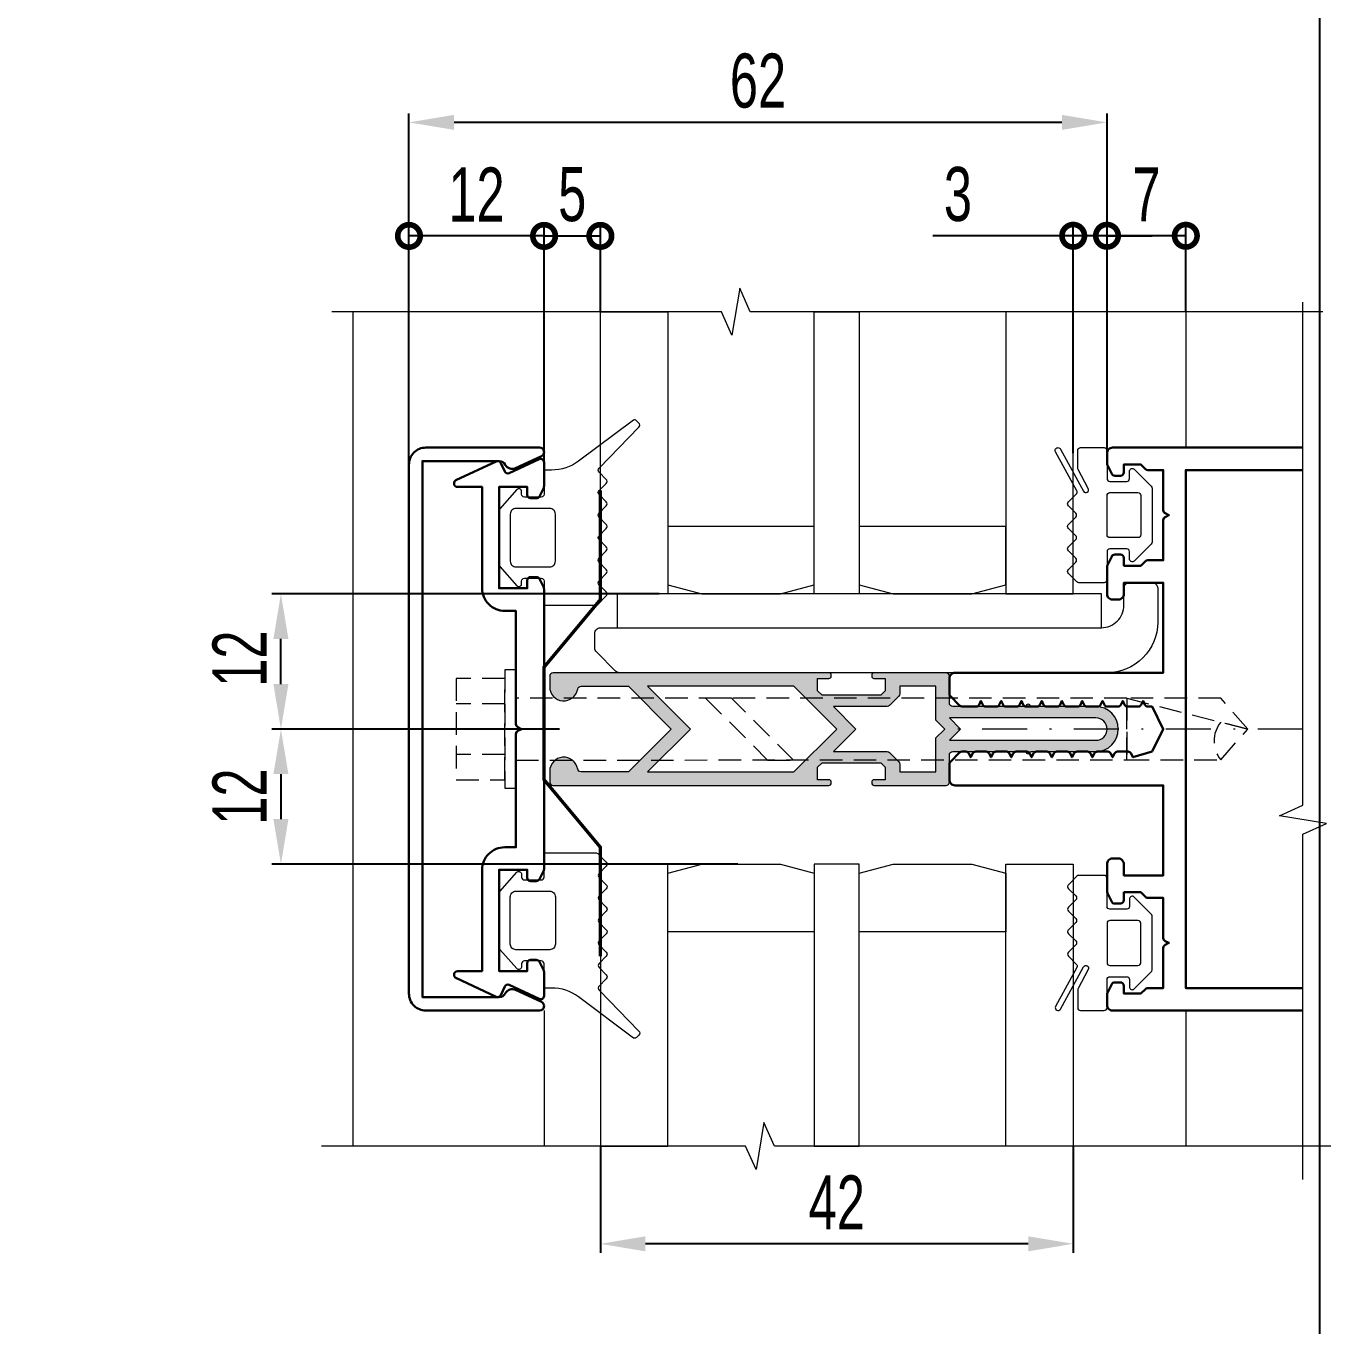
# Model space of a CAD drawing. Extents: x -37 to 8820, y -336 to 478.
# Drawn here: x 1373.2 to 1445.6, y 143.6 to 215.8 of the extents above; entities that cross this region are included whole.
import ezdxf

# ---------------------------------------------------------------- set-up
doc = ezdxf.new("R2010")
doc.units = 0
doc.header["$LTSCALE"] = 5
doc.linetypes.add('DASHDOT', pattern=[1, 0.5, -0.25, 0, -0.25])
doc.linetypes.add('HIDDEN', pattern=[0.375, 0.25, -0.125])
doc.layers.get('0').update_dxf_attribs({"linetype": 'CONTINUOUS', "lineweight": 30})
doc.layers.get('DEFPOINTS').update_dxf_attribs({"linetype": 'CONTINUOUS'})
for name, color, linetype, lineweight in [('1', 6, 'DASHDOT', 13), ('2', 3, 'HIDDEN', 13), ('Dimentions', 5, 'CONTINUOUS', 15), ('Glass', 5, 'CONTINUOUS', 20), ('Ал подклад', 7, 'CONTINUOUS', 20), ('Герлен', 7, 'CONTINUOUS', 60), ('Зигзаг', 1, 'CONTINUOUS', 15), ('Конструкции', 252, 'CONTINUOUS', 20), ('Подкладки', 1, 'CONTINUOUS', 20), ('Уплотнители', 1, 'CONTINUOUS', 20), ('Штриховка', 1, 'CONTINUOUS', 5)]:
    doc.layers.add(name, color=color, linetype=linetype, lineweight=lineweight)
doc.layers.add('Скрытые', color=14, linetype='CONTINUOUS', plot=False)
doc.styles.add('3', font='RUSS.SHX', dxfattribs={"width": 0.7, "height": 3})
doc.dimstyles.new('MX1_6', dxfattribs={"dimtxt": 3, "dimasz": 2.5, "dimexe": 0.5, "dimexo": 0, "dimgap": 0.8, "dimtad": 1, "dimlfac": 1.6, "dimdsep": 46, "dimtxsty": '3', "dimcen": 0, "dimclrd": 256, "dimclre": 256, "dimclrt": 256, "dimaunit": 1, "dimadec": 0, "dimazin": 0, "dimtfac": 1, "dimtmove": 0, "dimatfit": 1, "dimfxl": 1, "dimtvp": 1, "dimtolj": 1, "dimtzin": 0, "dimarcsym": 0})

# ---------------------------------------------------------------- blocks, each defined once
blk = doc.blocks.new('45313-2')
blk.add_lwpolyline([(-12.43, 0, -0.116434), (-12.56, 0.03), (-13.33, 0.42, -0.284079), (-13.5, 0.69), (-13.5, 1.2, -0.414214), (-13.2, 1.5), (-12.5, 1.5), (-12.5, 4), (-21.5, 4), (-21.5, 1.5), (-20.8, 1.5, -0.414214), (-20.5, 1.2), (-20.5, 0.69, -0.284079), (-20.67, 0.42), (-21.44, 0.03, -0.116434), (-21.57, 0), (-23.7, 0, -0.548619), (-23.97, 0.43), (-22.73, 3.1, 0.414214), (-22.87, 3.5), (-23.63, 3.85, -0.414214), (-23.77, 4.25), (-22.1, 7.83, -0.291473), (-21.83, 8), (-21.8, 8, -0.414214), (-21.5, 7.7), (-21.5, 5.5), (-12.5, 5.5, -0.414214), (-10.5, 3.5), (-10.5, 2.5), (-0.44, 2.5, -0.284079), (-0.17, 2.33), (0, 2), (0.17, 2.33, -0.284079), (0.44, 2.5), (10.5, 2.5), (10.5, 3.5, -0.414214), (12.5, 5.5), (21.5, 5.5), (21.5, 7.7, -0.414214), (21.8, 8), (21.83, 8, -0.291473), (22.1, 7.83), (23.77, 4.25, -0.414214), (23.63, 3.85), (22.87, 3.5, 0.414214), (22.73, 3.1), (23.97, 0.43, -0.548619), (23.7, 0), (21.57, 0, -0.116434), (21.44, 0.03), (20.67, 0.42, -0.284079), (20.5, 0.69), (20.5, 1.2, -0.414214), (20.8, 1.5), (21.5, 1.5), (21.5, 4), (12.5, 4), (12.5, 1.5), (13.2, 1.5, -0.414214), (13.5, 1.2), (13.5, 0.69, -0.284079), (13.33, 0.42), (12.56, 0.03, -0.116434), (12.43, 0)], format="xyb", close=True)
blk = doc.blocks.new('_DotSmall')
at = {"color": 0, "linetype": 'ByBlock', "const_width": 0.5}
blk.add_lwpolyline([(-0.0625, 0, 1), (0.0625, 0, 1)], format="xyb", close=True, dxfattribs=at)
blk = doc.blocks.new('*D697')
at = {"layer": 'DEFPOINTS', "color": 0, "linetype": 'Continuous', "transparency": 16777216}
for p in [(1405.07, 204.14), (1405.07, 199.921), (1401.945, 191.578)]:
    blk.add_point(p, dxfattribs=at)
at = {"layer": 'Dimentions', "linetype": 'Continuous', "lineweight": -2, "transparency": 16777216}
for p, q in [((1401.945, 191.578), (1401.945, 204.64)), ((1405.07, 199.921), (1405.07, 204.64)), ((1401.945, 204.14), (1405.07, 204.14))]:
    blk.add_line(p, q, dxfattribs=at)
at = {"layer": 'Dimentions', "linetype": 'Continuous', "lineweight": -2, "transparency": 16777216, "xscale": 2.5, "yscale": 2.5, "zscale": 2.5, "rotation": 180}
blk.add_blockref('_DotSmall', (1401.945, 204.14), dxfattribs=at)
at = {"layer": 'Dimentions', "linetype": 'Continuous', "lineweight": -2, "transparency": 16777216, "xscale": 2.5, "yscale": 2.5, "zscale": 2.5}
blk.add_blockref('_DotSmall', (1405.07, 204.14), dxfattribs=at)
at = {"layer": 'Dimentions', "linetype": 'Continuous', "transparency": 16777216, "insert": (1403.508, 206.44), "char_height": 3, "attachment_point": 5, "style": '3'}
blk.add_mtext('\\A1;5', dxfattribs=at)
blk = doc.blocks.new('*D698')
at = {"layer": 'DEFPOINTS', "color": 0, "linetype": 'Continuous', "transparency": 16777216}
for p in [(1405.07, 153.61), (1431.32, 153.61), (1405.07, 148.19)]:
    blk.add_point(p, dxfattribs=at)
at = {"layer": 'Dimentions', "linetype": 'Continuous', "lineweight": -2, "transparency": 16777216}
for p, q in [((1405.07, 153.61), (1405.07, 147.69)), ((1431.32, 153.61), (1431.32, 147.69)), ((1428.82, 148.19), (1407.57, 148.19))]:
    blk.add_line(p, q, dxfattribs=at)
at = {"layer": 'Dimentions', "linetype": 'Continuous', "transparency": 16777216}
for points in [[(1407.57, 148.606), (1407.57, 147.773), (1405.07, 148.19)], [(1428.82, 148.606), (1428.82, 147.773), (1431.32, 148.19)]]:
    blk.add_solid(points, dxfattribs=at)
at = {"layer": 'Dimentions', "linetype": 'Continuous', "transparency": 16777216, "insert": (1418.195, 150.49), "char_height": 3, "attachment_point": 5, "style": '3'}
blk.add_mtext('\\A1;42', dxfattribs=at)
blk = doc.blocks.new('*D699')
at = {"layer": 'DEFPOINTS', "color": 0, "linetype": 'Continuous', "transparency": 16777216}
for p in [(1431.32, 204.149), (1431.32, 192.078), (1433.195, 192.078)]:
    blk.add_point(p, dxfattribs=at)
at = {"layer": 'Dimentions', "linetype": 'Continuous', "lineweight": -2, "transparency": 16777216}
for p, q in [((1431.32, 192.078), (1431.32, 204.649)), ((1433.195, 192.078), (1433.195, 204.649)), ((1431.32, 204.149), (1423.52, 204.149)), ((1433.195, 204.149), (1431.32, 204.149)), ((1433.195, 204.149), (1435.695, 204.149))]:
    blk.add_line(p, q, dxfattribs=at)
at = {"layer": 'Dimentions', "linetype": 'Continuous', "lineweight": -2, "transparency": 16777216, "xscale": 2.5, "yscale": 2.5, "zscale": 2.5}
blk.add_blockref('_DotSmall', (1431.32, 204.149), dxfattribs=at)
at = {"layer": 'Dimentions', "linetype": 'Continuous', "lineweight": -2, "transparency": 16777216, "xscale": 2.5, "yscale": 2.5, "zscale": 2.5, "rotation": 180}
blk.add_blockref('_DotSmall', (1433.195, 204.149), dxfattribs=at)
at = {"layer": 'Dimentions', "linetype": 'Continuous', "transparency": 16777216, "insert": (1424.92, 206.449), "char_height": 3, "attachment_point": 5, "style": '3'}
blk.add_mtext('\\A1;3', dxfattribs=at)
blk = doc.blocks.new('*D700')
at = {"layer": 'DEFPOINTS', "color": 0, "linetype": 'Continuous', "transparency": 16777216}
for p in [(1394.445, 210.444), (1433.195, 192.078), (1394.445, 189.702)]:
    blk.add_point(p, dxfattribs=at)
at = {"layer": 'Dimentions', "linetype": 'Continuous', "lineweight": -2, "transparency": 16777216}
for p, q in [((1394.445, 189.702), (1394.445, 210.944)), ((1433.195, 192.078), (1433.195, 210.944)), ((1430.695, 210.444), (1396.945, 210.444))]:
    blk.add_line(p, q, dxfattribs=at)
at = {"layer": 'Dimentions', "linetype": 'Continuous', "transparency": 16777216}
for points in [[(1396.945, 210.861), (1396.945, 210.027), (1394.445, 210.444)], [(1430.695, 210.861), (1430.695, 210.027), (1433.195, 210.444)]]:
    blk.add_solid(points, dxfattribs=at)
at = {"layer": 'Dimentions', "linetype": 'Continuous', "transparency": 16777216, "insert": (1413.82, 212.744), "char_height": 3, "attachment_point": 5, "style": '3'}
blk.add_mtext('\\A1;62', dxfattribs=at)
blk = doc.blocks.new('*D701')
at = {"layer": 'DEFPOINTS', "color": 0, "linetype": 'Continuous', "transparency": 16777216}
for p in [(1394.445, 204.14), (1401.945, 199.364), (1394.445, 189.702)]:
    blk.add_point(p, dxfattribs=at)
at = {"layer": 'Dimentions', "linetype": 'Continuous', "lineweight": -2, "transparency": 16777216}
for p, q in [((1394.445, 189.702), (1394.445, 204.64)), ((1401.945, 199.364), (1401.945, 204.64)), ((1401.945, 204.14), (1394.445, 204.14))]:
    blk.add_line(p, q, dxfattribs=at)
at = {"layer": 'Dimentions', "linetype": 'Continuous', "lineweight": -2, "transparency": 16777216, "xscale": 2.5, "yscale": 2.5, "zscale": 2.5, "rotation": 180}
blk.add_blockref('_DotSmall', (1394.445, 204.14), dxfattribs=at)
at = {"layer": 'Dimentions', "linetype": 'Continuous', "lineweight": -2, "transparency": 16777216, "xscale": 2.5, "yscale": 2.5, "zscale": 2.5}
blk.add_blockref('_DotSmall', (1401.945, 204.14), dxfattribs=at)
at = {"layer": 'Dimentions', "linetype": 'Continuous', "transparency": 16777216, "insert": (1398.195, 206.44), "char_height": 3, "attachment_point": 5, "style": '3'}
blk.add_mtext('\\A1;12', dxfattribs=at)
blk = doc.blocks.new('*D702')
at = {"layer": 'DEFPOINTS', "color": 0, "linetype": 'Continuous', "transparency": 16777216}
for p in [(1433.195, 204.149), (1433.195, 200.379), (1437.57, 199.921)]:
    blk.add_point(p, dxfattribs=at)
at = {"layer": 'Dimentions', "linetype": 'Continuous', "lineweight": -2, "transparency": 16777216}
for p, q in [((1433.195, 200.379), (1433.195, 204.649)), ((1437.57, 199.921), (1437.57, 204.649)), ((1437.57, 204.149), (1433.195, 204.149))]:
    blk.add_line(p, q, dxfattribs=at)
at = {"layer": 'Dimentions', "linetype": 'Continuous', "lineweight": -2, "transparency": 16777216, "xscale": 2.5, "yscale": 2.5, "zscale": 2.5, "rotation": 180}
blk.add_blockref('_DotSmall', (1433.195, 204.149), dxfattribs=at)
at = {"layer": 'Dimentions', "linetype": 'Continuous', "lineweight": -2, "transparency": 16777216, "xscale": 2.5, "yscale": 2.5, "zscale": 2.5}
blk.add_blockref('_DotSmall', (1437.57, 204.149), dxfattribs=at)
at = {"layer": 'Dimentions', "linetype": 'Continuous', "transparency": 16777216, "insert": (1435.383, 206.449), "char_height": 3, "attachment_point": 5, "style": '3'}
blk.add_mtext('\\A1;7', dxfattribs=at)
blk = doc.blocks.new('*D727')
at = {"layer": 'DEFPOINTS', "color": 0, "linetype": 'Continuous', "transparency": 16777216}
for p in [(1387.336, 184.266), (1408.326, 184.266), (1402.805, 176.766)]:
    blk.add_point(p, dxfattribs=at)
at = {"layer": 'Dimentions', "linetype": 'Continuous', "lineweight": -2, "transparency": 16777216}
for p, q in [((1408.326, 184.266), (1386.836, 184.266)), ((1387.336, 179.266), (1387.336, 181.766)), ((1402.805, 176.766), (1386.836, 176.766))]:
    blk.add_line(p, q, dxfattribs=at)
at = {"layer": 'Dimentions', "linetype": 'Continuous', "transparency": 16777216}
for points in [[(1386.919, 181.766), (1387.753, 181.766), (1387.336, 184.266)], [(1386.919, 179.266), (1387.753, 179.266), (1387.336, 176.766)]]:
    blk.add_solid(points, dxfattribs=at)
at = {"layer": 'Dimentions', "linetype": 'Continuous', "transparency": 16777216, "insert": (1385.036, 180.672), "char_height": 3, "attachment_point": 5, "rotation": 90, "style": '3'}
blk.add_mtext('\\A1;12', dxfattribs=at)
blk = doc.blocks.new('*D728')
at = {"layer": 'DEFPOINTS', "color": 0, "linetype": 'Continuous', "transparency": 16777216}
for p in [(1402.805, 176.766), (1387.336, 169.266), (1412.701, 169.266)]:
    blk.add_point(p, dxfattribs=at)
at = {"layer": 'Dimentions', "linetype": 'Continuous', "lineweight": -2, "transparency": 16777216}
for p, q in [((1402.805, 176.766), (1386.836, 176.766)), ((1387.336, 174.266), (1387.336, 171.766)), ((1412.701, 169.266), (1386.836, 169.266))]:
    blk.add_line(p, q, dxfattribs=at)
at = {"layer": 'Dimentions', "linetype": 'Continuous', "transparency": 16777216}
for points in [[(1386.919, 174.266), (1387.753, 174.266), (1387.336, 176.766)], [(1386.919, 171.766), (1387.753, 171.766), (1387.336, 169.266)]]:
    blk.add_solid(points, dxfattribs=at)
at = {"layer": 'Dimentions', "linetype": 'Continuous', "transparency": 16777216, "insert": (1385.036, 173.016), "char_height": 3, "attachment_point": 5, "rotation": 90, "style": '3'}
blk.add_mtext('\\A1;12', dxfattribs=at)

msp = doc.modelspace()

# ---------------------------------------------------------------- hatches: boundary and pattern name
at = {"layer": 'Штриховка'}
h = msp.add_hatch(color=256, dxfattribs=at)
h.paths.add_polyline_path([(1407.6935, 179.1406), (1410.0685, 176.7656), (1407.6935, 174.3906), (1415.8185, 174.3906), (1418.1935, 176.7656), (1415.8185, 179.1406)], flags=16)
edge = h.paths.add_edge_path()
edge.add_arc((1420.2578, 179.7656), 0.125, 90, 180)
edge.add_line((1420.1328, 179.7656), (1420.1328, 179.7031))
edge.add_arc((1420.2578, 179.7031), 0.125, 180, 270)
edge.add_line((1420.2578, 179.5781), (1420.8828, 179.5781))
edge.add_line((1420.8828, 179.5781), (1420.8828, 178.887))
edge.add_line((1420.8828, 178.887), (1420.6365, 178.6406))
edge.add_line((1420.6365, 178.6406), (1417.3791, 178.6406))
edge.add_line((1417.3791, 178.6406), (1417.1328, 178.887))
edge.add_line((1417.1328, 178.887), (1417.1328, 179.5781))
edge.add_line((1417.1328, 179.5781), (1417.7578, 179.5781))
edge.add_arc((1417.7578, 179.7031), 0.125, 270, 360)
edge.add_line((1417.8828, 179.7031), (1417.8828, 179.7656))
edge.add_arc((1417.7578, 179.7656), 0.125, 0, 90)
edge.add_line((1417.7578, 179.8906), (1402.4453, 179.8906))
edge.add_arc((1402.4453, 179.7031), 0.1875, 90, 180)
edge.add_line((1402.2578, 179.7031), (1402.2578, 179.1094))
edge.add_arc((1403.0391, 179.1094), 0.7812, 180, 350.718201)
edge.add_arc((1403.9951, 178.9531), 0.1875, 90, 170.718201, ccw=False)
edge.add_line((1403.9951, 179.1406), (1406.6328, 179.1406))
edge.add_line((1406.6328, 179.1406), (1409.0078, 176.7656))
edge.add_line((1409.0078, 176.7656), (1406.6328, 174.3906))
edge.add_line((1406.6328, 174.3906), (1403.9951, 174.3906))
edge.add_arc((1403.9951, 174.5781), 0.1875, 189.281799, 270, ccw=False)
edge.add_arc((1403.0391, 174.4219), 0.7812, 9.281799, 180)
edge.add_line((1402.2578, 174.4219), (1402.2578, 173.8281))
edge.add_arc((1402.4453, 173.8281), 0.1875, 180, 270)
edge.add_line((1402.4453, 173.6406), (1417.7578, 173.6406))
edge.add_arc((1417.7578, 173.7656), 0.125, 270, 360)
edge.add_line((1417.8828, 173.7656), (1417.8828, 173.8281))
edge.add_arc((1417.7578, 173.8281), 0.125, 0, 90)
edge.add_line((1417.7578, 173.9531), (1417.1328, 173.9531))
edge.add_line((1417.1328, 173.9531), (1417.1328, 174.6443))
edge.add_line((1417.1328, 174.6443), (1417.3791, 174.8906))
edge.add_line((1417.3791, 174.8906), (1420.6365, 174.8906))
edge.add_line((1420.6365, 174.8906), (1420.8828, 174.6443))
edge.add_line((1420.8828, 174.6443), (1420.8828, 173.9531))
edge.add_line((1420.8828, 173.9531), (1420.2578, 173.9531))
edge.add_arc((1420.2578, 173.8281), 0.125, 90, 180)
edge.add_line((1420.1328, 173.8281), (1420.1328, 173.7656))
edge.add_arc((1420.2578, 173.7656), 0.125, 180, 270)
edge.add_line((1420.2578, 173.6406), (1424.2578, 173.6406))
edge.add_arc((1424.2578, 173.8281), 0.1875, 270, 360)
edge.add_line((1424.4453, 173.8281), (1424.4453, 175.3281))
edge.add_arc((1424.6328, 175.3281), 0.1875, 90, 180, ccw=False)
edge.add_line((1424.6328, 175.5156), (1428.6953, 175.5156))
edge.add_arc((1428.8203, 175.5156), 0.125, 180, 360)
edge.add_line((1428.9453, 175.5156), (1432.5703, 175.5156))
edge.add_arc((1432.5703, 176.7656), 1.25, 270, 450)
edge.add_line((1432.5703, 178.0156), (1428.9453, 178.0156))
edge.add_arc((1428.8203, 178.0156), 0.125, 0, 180)
edge.add_line((1428.6953, 178.0156), (1424.6328, 178.0156))
edge.add_arc((1424.6328, 178.2031), 0.1875, 180, 270, ccw=False)
edge.add_line((1424.4453, 178.2031), (1424.4453, 179.7031))
edge.add_arc((1424.2578, 179.7031), 0.1875, 0, 90)
edge.add_line((1424.2578, 179.8906), (1420.2578, 179.8906))
edge = h.paths.add_edge_path(flags=16)
edge.add_line((1423.6953, 179.1406), (1421.6953, 179.1406))
edge.add_line((1421.6953, 179.1406), (1421.6953, 178.7165))
edge.add_arc((1421.5078, 178.7165), 0.1875, 315, 360, ccw=False)
edge.add_line((1421.6404, 178.5839), (1421.1271, 178.0706))
edge.add_arc((1420.9945, 178.2031), 0.1875, 270, 315, ccw=False)
edge.add_line((1420.9945, 178.0156), (1418.0041, 178.0156))
edge.add_line((1418.0041, 178.0156), (1419.2541, 176.7656))
edge.add_line((1419.2541, 176.7656), (1418.0041, 175.5156))
edge.add_line((1418.0041, 175.5156), (1420.9945, 175.5156))
edge.add_arc((1420.9945, 175.3281), 0.1875, 45, 90, ccw=False)
edge.add_line((1421.1271, 175.4607), (1421.6404, 174.9474))
edge.add_arc((1421.5078, 174.8148), 0.1875, 0, 45, ccw=False)
edge.add_line((1421.6953, 174.8148), (1421.6953, 174.3906))
edge.add_line((1421.6953, 174.3906), (1423.6953, 174.3906))
edge.add_line((1423.6953, 174.3906), (1423.6953, 176.2745))
edge.add_line((1423.6953, 176.2745), (1424.1864, 176.7656))
edge.add_line((1424.1864, 176.7656), (1423.6953, 177.2568))
edge.add_line((1423.6953, 177.2568), (1423.6953, 179.1406))
edge = h.paths.add_edge_path(flags=16)
edge.add_line((1425.0703, 176.7656), (1424.4453, 176.1406))
edge.add_line((1424.4453, 176.1406), (1432.5703, 176.1406))
edge.add_arc((1432.5703, 176.7656), 0.625, 270, 450)
edge.add_line((1432.5703, 177.3906), (1424.4453, 177.3906))
edge.add_line((1424.4453, 177.3906), (1425.0703, 176.7656))

# ---------------------------------------------------------------- linework, layer by layer
msp.add_lwpolyline([(1394.4453, 191.4531), (1394.4453, 162.0781, 0.4142136), (1395.3828, 161.1406), (1401.6953, 161.1406, 0.8025849), (1401.801, 161.6172), (1400.3643, 162.2871, 0.4015594), (1399.7913, 162.0926, -0.2797393), (1399.4586, 161.8906), (1395.1953, 161.8906), (1395.1953, 191.6406), (1399.4586, 191.6406, -0.2797393), (1399.7913, 191.4387, 0.4015594), (1400.3643, 191.2441), (1401.801, 191.9141, 0.8025849), (1401.6953, 192.3906), (1395.3828, 192.3906, 0.4142136)], format="xyb", close=True)
msp.add_lwpolyline([(1444.0605, 161.1406), (1433.5078, 161.1406, -0.4142136), (1433.1953, 161.4531), (1433.1953, 162.0339, -0.1164338), (1433.2151, 162.1177), (1433.456, 162.5995, -0.284079), (1433.6237, 162.7031), (1433.9453, 162.7031, -0.4142136), (1434.1328, 162.5156), (1434.1328, 162.0781), (1435.0703, 162.0781), (1435.3279, 162.3357, -0.1989124), (1435.4605, 162.3906), (1436.3203, 162.3906), (1436.3203, 164.6185, -0.284079), (1436.424, 164.7862), (1436.6328, 164.8906), (1436.424, 164.9951, -0.284079), (1436.3203, 165.1628), (1436.3203, 167.3906), (1435.4605, 167.3906, -0.1989124), (1435.3279, 167.4456), (1435.0703, 167.7031), (1434.1328, 167.7031), (1434.1328, 167.2656, -0.4142136), (1433.9453, 167.0781), (1433.6237, 167.0781, -0.284079), (1433.456, 167.1818), (1433.2151, 167.6635, -0.1164338), (1433.1953, 167.7474), (1433.1953, 169.2656, -0.4142136), (1433.5078, 169.5781), (1433.8203, 169.5781, -0.4142136), (1434.1328, 169.2656), (1434.1328, 168.6406), (1436.3203, 168.6406), (1436.3203, 173.6406), (1424.7578, 173.6406, -0.4142136), (1424.4453, 173.9531), (1424.4453, 174.813, -0.1989124), (1424.5002, 174.9456), (1425.0154, 175.4607, -0.1989124), (1425.148, 175.5156), (1425.3607, 175.5156, -0.284079), (1425.5284, 175.412), (1425.6328, 175.2031), (1425.7373, 175.412, -0.284079), (1425.905, 175.5156), (1426.4857, 175.5156, -0.284079), (1426.6534, 175.412), (1426.7578, 175.2031), (1426.8623, 175.412, -0.284079), (1427.03, 175.5156), (1427.6107, 175.5156, -0.284079), (1427.7784, 175.412), (1427.8828, 175.2031), (1427.9873, 175.412, -0.284079), (1428.155, 175.5156), (1428.7357, 175.5156, -0.284079), (1428.9034, 175.412), (1429.0078, 175.2031), (1429.1123, 175.412, -0.284079), (1429.28, 175.5156), (1429.8607, 175.5156, -0.284079), (1430.0284, 175.412), (1430.1328, 175.2031), (1430.2373, 175.412, -0.284079), (1430.405, 175.5156), (1430.9857, 175.5156, -0.284079), (1431.1534, 175.412), (1431.2578, 175.2031), (1431.3623, 175.412, -0.284079), (1431.53, 175.5156), (1432.1107, 175.5156, -0.284079), (1432.2784, 175.412), (1432.3828, 175.2031), (1432.4873, 175.412, -0.284079), (1432.655, 175.5156), (1433.2357, 175.5156, -0.284079), (1433.4034, 175.412), (1433.5078, 175.2031), (1433.6123, 175.412, -0.284079), (1433.78, 175.5156), (1434.3607, 175.5156, -0.284079), (1434.5284, 175.412), (1434.6328, 175.2031), (1435.6953, 175.5156), (1436.3203, 176.7656), (1435.6953, 178.0156), (1435.4675, 178.0156, -0.284079), (1435.2998, 178.1193), (1435.1953, 178.3281), (1435.0909, 178.1193, -0.284079), (1434.9232, 178.0156), (1434.3425, 178.0156, -0.284079), (1434.1748, 178.1193), (1434.0703, 178.3281), (1433.9659, 178.1193, -0.284079), (1433.7982, 178.0156), (1433.2175, 178.0156, -0.284079), (1433.0498, 178.1193), (1432.9453, 178.3281), (1432.8409, 178.1193, -0.284079), (1432.6732, 178.0156), (1432.0925, 178.0156, -0.284079), (1431.9248, 178.1193), (1431.8203, 178.3281), (1431.7159, 178.1193, -0.284079), (1431.5482, 178.0156), (1430.9675, 178.0156, -0.284079), (1430.7998, 178.1193), (1430.6953, 178.3281), (1430.5909, 178.1193, -0.284079), (1430.4232, 178.0156), (1429.8425, 178.0156, -0.284079), (1429.6748, 178.1193), (1429.5703, 178.3281), (1429.4659, 178.1193, -0.284079), (1429.2982, 178.0156), (1428.7175, 178.0156, -0.284079), (1428.5498, 178.1193), (1428.4453, 178.3281), (1428.3409, 178.1193, -0.284079), (1428.1732, 178.0156), (1427.5925, 178.0156, -0.284079), (1427.4248, 178.1193), (1427.3203, 178.3281), (1427.2159, 178.1193, -0.284079), (1427.0482, 178.0156), (1426.4675, 178.0156, -0.284079), (1426.2998, 178.1193), (1426.1953, 178.3281), (1426.0909, 178.1193, -0.284079), (1425.9232, 178.0156), (1425.148, 178.0156, -0.1989124), (1425.0154, 178.0706), (1424.5002, 178.5857, -0.1989124), (1424.4453, 178.7183), (1424.4453, 179.5781, -0.4142136), (1424.7578, 179.8906), (1436.3203, 179.8906), (1436.3203, 184.8906), (1434.1328, 184.8906), (1434.1328, 184.2656, -0.4142136), (1433.8203, 183.9531), (1433.5078, 183.9531, -0.4142136), (1433.1953, 184.2656), (1433.1953, 185.7839, -0.1164338), (1433.2151, 185.8677), (1433.456, 186.3495, -0.284079), (1433.6237, 186.4531), (1433.9453, 186.4531, -0.4142136), (1434.1328, 186.2656), (1434.1328, 185.8281), (1435.0703, 185.8281), (1435.3279, 186.0857, -0.1989124), (1435.4605, 186.1406), (1436.3203, 186.1406), (1436.3203, 188.3685, -0.284079), (1436.424, 188.5362), (1436.6328, 188.6406), (1436.424, 188.7451, -0.284079), (1436.3203, 188.9128), (1436.3203, 191.1406), (1435.4605, 191.1406, -0.1989124), (1435.3279, 191.1956), (1435.0703, 191.4531), (1434.1328, 191.4531), (1434.1328, 191.0156, -0.4142136), (1433.9453, 190.8281), (1433.6237, 190.8281, -0.284079), (1433.456, 190.9318), (1433.2151, 191.4135, -0.1164338), (1433.1953, 191.4974), (1433.1953, 192.0781, -0.4142136), (1433.5078, 192.3906), (1444.0605, 192.3906)], format="xyb")
msp.add_lwpolyline([(1444.0605, 162.3906), (1437.5703, 162.3906), (1437.5703, 191.1406), (1444.0605, 191.1406)])
at = {"layer": '1'}
msp.add_line((1444.0605, 176.7656), (1424.4453, 176.7656), dxfattribs=at)
at = {"layer": '2'}
for p, q in [((1399.7578, 178.1719), (1397.0703, 178.1719)), ((1399.7578, 175.3594), (1397.0703, 175.3594))]:
    msp.add_line(p, q, dxfattribs=at)
for points in [[(1399.7578, 173.4844), (1400.3828, 173.4844), (1400.3828, 180.0469), (1399.7578, 180.0469)], [(1399.7578, 173.9531), (1399.7578, 179.5781), (1397.0703, 179.5781), (1397.0703, 173.9531)], [(1400.3828, 175.0469), (1434.2917, 175.0508), (1434.2917, 176.7656), (1434.2917, 178.4844), (1400.3828, 178.4844)], [(1410.9147, 178.4844), (1414.3522, 175.0469), (1415.7844, 175.0469), (1412.3469, 178.4844)]]:
    msp.add_lwpolyline(points, close=True, dxfattribs=at)
msp.add_lwpolyline([(1434.2917, 175.0508), (1439.5167, 175.0508), (1441.0095, 176.7676), (1439.5167, 178.4844), (1434.2917, 178.4844), (1434.2917, 175.0508)], dxfattribs=at)
msp.add_lwpolyline([(1434.2917, 178.4844), (1441.0095, 176.7676), (1439.5167, 177.1491, 0.3633079), (1439.5167, 175.0508)], format="xyb", dxfattribs=at)
at = {"layer": 'Glass'}
for points in [[(1408.8203, 199.9209), (1408.8203, 184.2656), (1405.0703, 184.2656), (1405.0703, 199.9209)], [(1419.4453, 199.9209), (1419.4453, 184.2656), (1416.9453, 184.2656), (1416.9453, 199.9209)], [(1427.5703, 199.9209), (1427.5703, 184.2656), (1431.3203, 184.2656), (1431.3203, 199.9209)], [(1416.9453, 184.768), (1416.9453, 188.0156), (1408.8203, 188.0156), (1408.8203, 184.768), (1410.6953, 184.2656), (1415.0703, 184.2656)], [(1427.5703, 184.768), (1427.5703, 188.0156), (1419.4453, 188.0156), (1419.4453, 184.768), (1421.3203, 184.2656), (1425.6953, 184.2656)], [(1408.8203, 153.6104), (1408.8203, 169.2657), (1405.0703, 169.2657), (1405.0703, 153.6104)], [(1416.9453, 168.7633), (1416.9453, 165.5157), (1408.8203, 165.5157), (1408.8203, 168.7633), (1410.6953, 169.2657), (1415.0703, 169.2657)], [(1419.4453, 153.6104), (1419.4453, 169.2657), (1416.9453, 169.2657), (1416.9453, 153.6104)], [(1427.5703, 168.7633), (1427.5703, 165.5157), (1419.4453, 165.5157), (1419.4453, 168.7633), (1421.3203, 169.2657), (1425.6953, 169.2657)], [(1427.5703, 153.6104), (1427.5703, 169.2657), (1431.3203, 169.2657), (1431.3203, 153.6104)]]:
    msp.add_lwpolyline(points, close=True, dxfattribs=at)
at = {"layer": 'Ал подклад', "color": 0}
msp.add_lwpolyline([(1435.6953, 184.8906, -0.4142136), (1436.0078, 184.5781), (1436.0078, 182.7031, -0.4142136), (1433.1953, 179.8906), (1406.1367, 179.8906, -0.1989124), (1405.9157, 179.9822), (1404.8488, 181.0491, -0.1989124), (1404.7572, 181.2701), (1404.7572, 182.0781, -0.4142136), (1405.0697, 182.3906), (1432.8828, 182.3906, 0.4142136), (1434.1328, 183.6406), (1434.1328, 184.5781, -0.4142136), (1434.4453, 184.8906)], format="xyb", close=True, dxfattribs=at)
at = {"layer": 'Герлен', "ltscale": 2, "const_width": 0.1875}
msp.add_lwpolyline([(1405.0703, 164.1406), (1405.0703, 170.2031), (1401.9453, 173.9531), (1401.9453, 180.2031), (1405.0703, 183.9531), (1405.0703, 190.0156)], dxfattribs=at)
at = {"layer": 'Зигзаг'}
for points in [[(1445.185, 199.9209), (1413.3863, 199.9209), (1412.8055, 201.2388), (1412.3698, 198.6261), (1411.7873, 199.9209), (1390.1627, 199.9209)], [(1444.0605, 151.7531), (1444.0605, 170.9388), (1445.3784, 171.5197), (1442.7657, 171.9553), (1444.0605, 172.5378), (1444.0605, 200.4645)], [(1445.6245, 153.6104), (1414.7293, 153.6104), (1414.1485, 154.9283), (1413.7128, 152.3156), (1413.1303, 153.6104), (1389.5894, 153.6104)]]:
    msp.add_lwpolyline(points, dxfattribs=at)
at = {"layer": 'Конструкции'}
for p, q in [((1401.9453, 192.3906), (1401.9453, 199.9209)), ((1437.5703, 199.9209), (1437.5703, 192.3906)), ((1401.9453, 161.1406), (1401.9453, 153.6104)), ((1437.5703, 161.1406), (1437.5703, 153.6104))]:
    msp.add_line(p, q, dxfattribs=at)
msp.add_lwpolyline([(1391.3203, 199.9209), (1391.3203, 153.6104)], dxfattribs=at)
at = {"layer": 'Подкладки'}
msp.add_lwpolyline([(1406.0078, 184.2656), (1406.0078, 182.3906), (1432.8828, 182.3906), (1432.8828, 184.2656)], close=True, dxfattribs=at)
at = {"layer": 'Скрытые', "linetype": 'Continuous'}
msp.add_lwpolyline([(1280, 10), (1280, 287), (1445, 287), (1445, 10)], close=True, dxfattribs=at)
at = {"layer": 'Уплотнители'}
for points in [[(1400.6953, 184.9844, -0.4142136), (1400.8516, 185.1406), (1401.7891, 185.1406, -0.4142136), (1401.9453, 184.9844), (1401.9453, 183.6406), (1404.8333, 183.6406, 0.1989124), (1404.9217, 183.6773), (1405.3996, 184.1552, 0.4142136), (1405.3996, 184.3761), (1404.9955, 184.7802, -0.4142136), (1404.9955, 185.0011), (1405.3996, 185.4052, 0.4142136), (1405.3996, 185.6261), (1404.9955, 186.0302, -0.4142136), (1404.9955, 186.2511), (1405.3996, 186.6552, 0.4142136), (1405.3996, 186.8761), (1404.9955, 187.2802, -0.4142136), (1404.9955, 187.5011), (1405.3996, 187.9052, 0.4142136), (1405.3996, 188.1261), (1404.9955, 188.5302, -0.4142136), (1404.9955, 188.7511), (1405.3996, 189.1552, 0.4142136), (1405.3996, 189.3761), (1404.9955, 189.7802, -0.4142136), (1404.9955, 190.0011), (1405.3996, 190.4052, 0.4142136), (1405.3996, 190.6261), (1404.9955, 191.0302, -0.4142136), (1404.9955, 191.2511), (1407.2098, 193.5302, 0.4142136), (1407.2098, 193.7511), (1407.0785, 193.8824, 0.2925382), (1406.914, 193.9186), (1403.8608, 191.6378, -0.1617878), (1402.3646, 191.1406), (1401.9453, 191.1406), (1401.9453, 189.7969, -0.4142136), (1401.7891, 189.6406), (1400.8516, 189.6406, -0.4142136), (1400.6953, 189.7969), (1400.6953, 189.9531, 0.6685867), (1400.4285, 190.0635), (1399.491, 188.9989, 0.1986192), (1399.4453, 188.8885), (1399.4453, 185.8928, 0.1986192), (1399.491, 185.7824), (1400.4285, 184.7178, 0.6685867), (1400.6953, 184.8281)], [(1432.1562, 190.1214), (1431.5892, 191.1664, -0.1249127), (1431.5703, 191.241), (1431.5703, 192.2344, -0.4142136), (1431.7266, 192.3906), (1433.0391, 192.3906, -0.4142136), (1433.1953, 192.2344), (1433.1953, 190.6719, 0.4142136), (1433.3516, 190.5156), (1434.2891, 190.5156, 0.4142136), (1434.4453, 190.6719), (1434.4453, 191.0781, -0.6685867), (1434.7122, 191.1885), (1435.6497, 190.2489, -0.1986192), (1435.6953, 190.1385), (1435.6953, 187.1428, -0.1986192), (1435.6497, 187.0324), (1434.7122, 186.0928, -0.6685867), (1434.4453, 186.2031), (1434.4453, 186.6094, 0.4142136), (1434.2891, 186.7656), (1433.3516, 186.7656, 0.4142136), (1433.1953, 186.6094), (1433.1953, 185.0469, -0.4142136), (1433.0391, 184.8906), (1431.635, 184.8906, -0.1989124), (1431.5246, 184.9364), (1431.0558, 185.4052, -0.4142136), (1431.0558, 185.6261), (1431.4598, 186.0302, 0.4142136), (1431.4598, 186.2511), (1431.0558, 186.6552, -0.4142136), (1431.0558, 186.8761), (1431.4598, 187.2802, 0.4142136), (1431.4598, 187.5011), (1431.0558, 187.9052, -0.4142136), (1431.0558, 188.1261), (1431.4598, 188.5302, 0.4142136), (1431.4598, 188.7511), (1431.0558, 189.1552, -0.4142136), (1431.0558, 189.3761), (1431.4879, 189.8082, 0.3320761), (1431.5147, 189.9932), (1430.3392, 192.1599, -1), (1430.6139, 192.3089), (1431.8815, 189.9724, 1)], [(1435.0703, 189.7344), (1435.0703, 187.5469, -0.4142136), (1434.9141, 187.3906), (1433.3516, 187.3906, -0.4142136), (1433.1953, 187.5469), (1433.1953, 189.7344, -0.4142136), (1433.3516, 189.8906), (1434.9141, 189.8906, -0.4142136)], [(1400.0703, 188.7031), (1400.0703, 186.0781, 0.4142136), (1400.3828, 185.7656), (1402.2578, 185.7656, 0.4142136), (1402.5703, 186.0781), (1402.5703, 188.7031, 0.4142136), (1402.2578, 189.0156), (1400.3828, 189.0156, 0.4142136)], [(1420.2578, 179.8906, 0.4142136), (1420.1328, 179.7656), (1420.1328, 179.7031, 0.4142136), (1420.2578, 179.5781), (1420.8828, 179.5781), (1420.8828, 178.887), (1420.6365, 178.6406), (1417.3791, 178.6406), (1417.1328, 178.887), (1417.1328, 179.5781), (1417.7578, 179.5781, 0.4142136), (1417.8828, 179.7031), (1417.8828, 179.7656, 0.4142136), (1417.7578, 179.8906), (1402.4453, 179.8906, 0.4142136), (1402.2578, 179.7031), (1402.2578, 179.1094, 0.9221128), (1403.8101, 178.9834, -0.3675232), (1403.9951, 179.1406), (1406.6328, 179.1406), (1409.0078, 176.7656), (1406.6328, 174.3906), (1403.9951, 174.3906, -0.3675232), (1403.8101, 174.5479, 0.9221128), (1402.2578, 174.4219), (1402.2578, 173.8281, 0.4142136), (1402.4453, 173.6406), (1417.7578, 173.6406, 0.4142136), (1417.8828, 173.7656), (1417.8828, 173.8281, 0.4142136), (1417.7578, 173.9531), (1417.1328, 173.9531), (1417.1328, 174.6443), (1417.3791, 174.8906), (1420.6365, 174.8906), (1420.8828, 174.6443), (1420.8828, 173.9531), (1420.2578, 173.9531, 0.4142136), (1420.1328, 173.8281), (1420.1328, 173.7656, 0.4142136), (1420.2578, 173.6406), (1424.2578, 173.6406, 0.4142136), (1424.4453, 173.8281), (1424.4453, 175.3281, -0.4142136), (1424.6328, 175.5156), (1428.6953, 175.5156, 1), (1428.9453, 175.5156), (1432.5703, 175.5156, 1), (1432.5703, 178.0156), (1428.9453, 178.0156, 1), (1428.6953, 178.0156), (1424.6328, 178.0156, -0.4142136), (1424.4453, 178.2031), (1424.4453, 179.7031, 0.4142136), (1424.2578, 179.8906)], [(1423.6953, 179.1406), (1421.6953, 179.1406), (1421.6953, 178.7165, -0.1989124), (1421.6404, 178.5839), (1421.1271, 178.0706, -0.1989124), (1420.9945, 178.0156), (1418.0041, 178.0156), (1419.2541, 176.7656), (1418.0041, 175.5156), (1420.9945, 175.5156, -0.1989124), (1421.1271, 175.4607), (1421.6404, 174.9474, -0.1989124), (1421.6953, 174.8148), (1421.6953, 174.3906), (1423.6953, 174.3906), (1423.6953, 176.2745), (1424.1864, 176.7656), (1423.6953, 177.2568)], [(1425.0703, 176.7656), (1424.4453, 176.1406), (1432.5703, 176.1406, 1), (1432.5703, 177.3906), (1424.4453, 177.3906), (1425.0703, 176.7656)], [(1400.6953, 168.5469, 0.4142136), (1400.8516, 168.3906), (1401.7891, 168.3906, 0.4142136), (1401.9453, 168.5469), (1401.9453, 169.8906), (1404.8333, 169.8906, -0.1989124), (1404.9217, 169.854), (1405.3996, 169.3761, -0.4142136), (1405.3996, 169.1552), (1404.9955, 168.7511, 0.4142136), (1404.9955, 168.5302), (1405.3996, 168.1261, -0.4142136), (1405.3996, 167.9052), (1404.9955, 167.5011, 0.4142136), (1404.9955, 167.2802), (1405.3996, 166.8761, -0.4142136), (1405.3996, 166.6552), (1404.9955, 166.2511, 0.4142136), (1404.9955, 166.0302), (1405.3996, 165.6261, -0.4142136), (1405.3996, 165.4052), (1404.9955, 165.0011, 0.4142136), (1404.9955, 164.7802), (1405.3996, 164.3761, -0.4142136), (1405.3996, 164.1552), (1404.9955, 163.7511, 0.4142136), (1404.9955, 163.5302), (1405.3996, 163.1261, -0.4142136), (1405.3996, 162.9052), (1404.9955, 162.5011, 0.4142136), (1404.9955, 162.2802), (1407.2098, 160.0011, -0.4142136), (1407.2098, 159.7802), (1407.0785, 159.6488, -0.2925382), (1406.914, 159.6127), (1403.8608, 161.8935, 0.1617878), (1402.3646, 162.3906), (1401.9453, 162.3906), (1401.9453, 163.7344, 0.4142136), (1401.7891, 163.8906), (1400.8516, 163.8906, 0.4142136), (1400.6953, 163.7344), (1400.6953, 163.5781, -0.6685867), (1400.4285, 163.4678), (1399.491, 164.5324, -0.1986192), (1399.4453, 164.6428), (1399.4453, 167.6385, -0.1986192), (1399.491, 167.7489), (1400.4285, 168.8135, -0.6685867), (1400.6953, 168.7031)], [(1432.1562, 163.4099), (1431.5892, 162.3648, 0.1249127), (1431.5703, 162.2903), (1431.5703, 161.2969, 0.4142136), (1431.7266, 161.1406), (1433.0391, 161.1406, 0.4142136), (1433.1953, 161.2969), (1433.1953, 162.8594, -0.4142136), (1433.3516, 163.0156), (1434.2891, 163.0156, -0.4142136), (1434.4453, 162.8594), (1434.4453, 162.4531, 0.6685867), (1434.7122, 162.3428), (1435.6497, 163.2824, 0.1986192), (1435.6953, 163.3928), (1435.6953, 166.3885, 0.1986192), (1435.6497, 166.4989), (1434.7122, 167.4385, 0.6685867), (1434.4453, 167.3281), (1434.4453, 166.9219, -0.4142136), (1434.2891, 166.7656), (1433.3516, 166.7656, -0.4142136), (1433.1953, 166.9219), (1433.1953, 168.4844, 0.4142136), (1433.0391, 168.6406), (1431.635, 168.6406, 0.1989124), (1431.5246, 168.5949), (1431.0558, 168.1261, 0.4142136), (1431.0558, 167.9052), (1431.4598, 167.5011, -0.4142136), (1431.4598, 167.2802), (1431.0558, 166.8761, 0.4142136), (1431.0558, 166.6552), (1431.4598, 166.2511, -0.4142136), (1431.4598, 166.0302), (1431.0558, 165.6261, 0.4142136), (1431.0558, 165.4052), (1431.4598, 165.0011, -0.4142136), (1431.4598, 164.7802), (1431.0558, 164.3761, 0.4142136), (1431.0558, 164.1552), (1431.4879, 163.7231, -0.3320761), (1431.5147, 163.5381), (1430.3392, 161.3714, 1), (1430.6139, 161.2224), (1431.8815, 163.5589, -1)], [(1400.0703, 164.8281), (1400.0703, 167.4531, -0.4142136), (1400.3828, 167.7656), (1402.2578, 167.7656, -0.4142136), (1402.5703, 167.4531), (1402.5703, 164.8281, -0.4142136), (1402.2578, 164.5156), (1400.3828, 164.5156, -0.4142136)], [(1435.0703, 163.7969), (1435.0703, 165.9844, 0.4142136), (1434.9141, 166.1406), (1433.3516, 166.1406, 0.4142136), (1433.1953, 165.9844), (1433.1953, 163.7969, 0.4142136), (1433.3516, 163.6406), (1434.9141, 163.6406, 0.4142136)]]:
    msp.add_lwpolyline(points, format="xyb", close=True, dxfattribs=at)
msp.add_lwpolyline([(1407.6935, 179.1406), (1410.0685, 176.7656), (1407.6935, 174.3906), (1415.8185, 174.3906), (1418.1935, 176.7656), (1415.8185, 179.1406)], close=True, dxfattribs=at)

# ---------------------------------------------------------------- block references
at = {"xscale": -0.625, "yscale": 0.625, "zscale": 0.625, "rotation": 90}
msp.add_blockref('45313-2', (1401.9453, 176.7656), dxfattribs=at)

# ---------------------------------------------------------------- dimensions: what is measured, and where the dimension line sits
at = {"layer": 'Dimentions', "linetype": 'Continuous'}
for base, p1, p2, picture, middle in [((1394.4453, 210.444), (1433.1953, 192.0781), (1394.4453, 189.7023), '*D700', (1413.8203, 212.744)), ((1405.0703, 148.1898), (1431.3203, 153.6104), (1405.0703, 153.6104), '*D698', (1418.1953, 150.4898))]:
    dim = msp.add_linear_dim(base=base, p1=p1, p2=p2, dimstyle='MX1_6', dxfattribs=at)
    dim.commit()
    dim.dimension.update_dxf_attribs({"geometry": picture, "text_midpoint": middle})
for base, p1, p2, picture, middle in [((1394.4453, 204.1399), (1401.9453, 199.3645), (1394.4453, 189.7023), '*D701', (1398.1953, 206.4399)), ((1405.0703, 204.1399), (1401.9453, 191.5781), (1405.0703, 199.9209), '*D697', (1403.5078, 206.4399)), ((1431.3203, 204.1489), (1433.1953, 192.0781), (1431.3203, 192.0781), '*D699', (1424.9203, 206.4489)), ((1433.1953, 204.1489), (1437.5703, 199.9209), (1433.1953, 200.3787), '*D702', (1435.3828, 206.4489))]:
    dim = msp.add_linear_dim(base=base, p1=p1, p2=p2, dimstyle='MX1_6', override={"dimdec": 0, "dimblk1": 'DotSmall', "dimblk2": 'DotSmall', "dimsah": 1}, dxfattribs=at)
    dim.commit()
    dim.dimension.update_dxf_attribs({"geometry": picture, "text_midpoint": middle})
dim = msp.add_linear_dim(base=(1387.3361, 184.2656), p1=(1402.8045, 176.7656), p2=(1408.3262, 184.2656), angle=90, dimstyle='MX1_6', dxfattribs=at)
dim.commit()
dim.dimension.update_dxf_attribs({"geometry": '*D727', "text_midpoint": (1387.3361, 180.6719), "dimtype": 160})
dim = msp.add_linear_dim(base=(1387.3361, 169.2657), p1=(1402.8045, 176.7656), p2=(1412.7012, 169.2657), angle=90, dimstyle='MX1_6', dxfattribs=at)
dim.commit()
dim.dimension.update_dxf_attribs({"geometry": '*D728', "text_midpoint": (1385.0361, 173.0157)})

doc.saveas('drawing.dxf')
